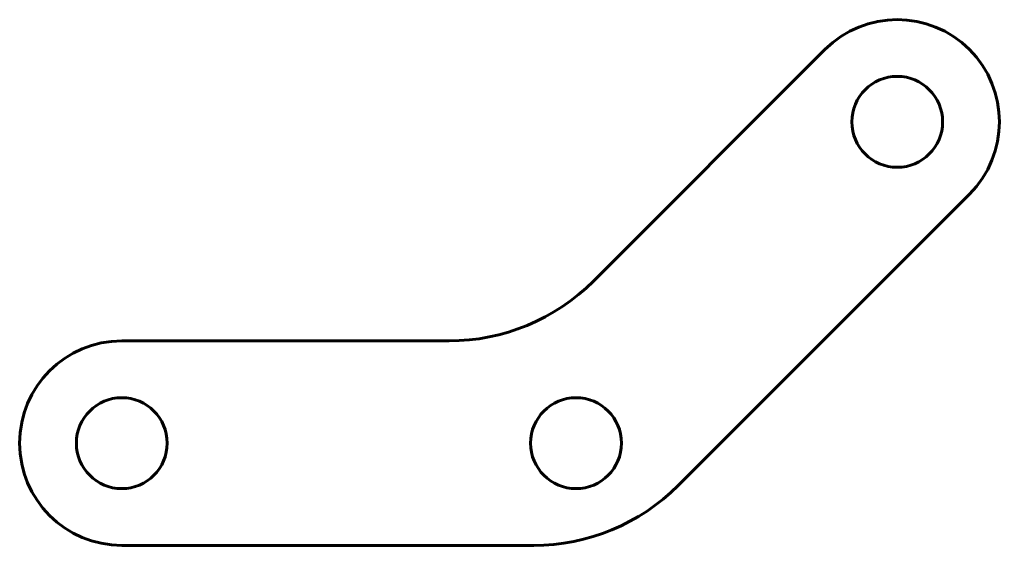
# Model space of a CAD drawing. Header units: millimetres. Extents: x -4.5 to 38.6, y -4.5 to 18.6.
import ezdxf

# ---------------------------------------------------------------- set-up
doc = ezdxf.new("R2010")
doc.units = ezdxf.units.MM
doc.linetypes.add('K5LT32768', pattern=[0])
doc.linetypes.add('K5LT_BASIC', pattern=[0])
doc.layers.add('Системный слой', color=7, linetype='Continuous')

msp = doc.modelspace()

# ---------------------------------------------------------------- linework, layer by layer
at = {"color": 150, "linetype": 'K5LT32768', "lineweight": 60, "true_color": 0x0080ff}
for p, q in [((20.772, 7.136), (30.96, 17.324)), ((37.324, 10.96), (24.5, -1.864)), ((0, 4.5), (14.408, 4.5)), ((18.136, -4.5), (0, -4.5))]:
    msp.add_line(p, q, dxfattribs=at)
msp.add_circle((20, 0), 2, dxfattribs=at)
for centre, radius, start, end in [((34.142, 14.142), 4.5, 315, 135), ((14.408, 13.5), 9, 270, 315), ((0, 0), 4.5, 90, 270), ((18.136, 4.5), 9, 270, 315)]:
    msp.add_arc(centre, radius, start, end, dxfattribs=at)
at = {"layer": 'Системный слой', "color": 150, "linetype": 'K5LT_BASIC', "lineweight": 60, "true_color": 0x0080ff}
for centre in [(34.142, 14.142), (0, 0)]:
    msp.add_circle(centre, 2, dxfattribs=at)

doc.saveas('drawing.dxf')
